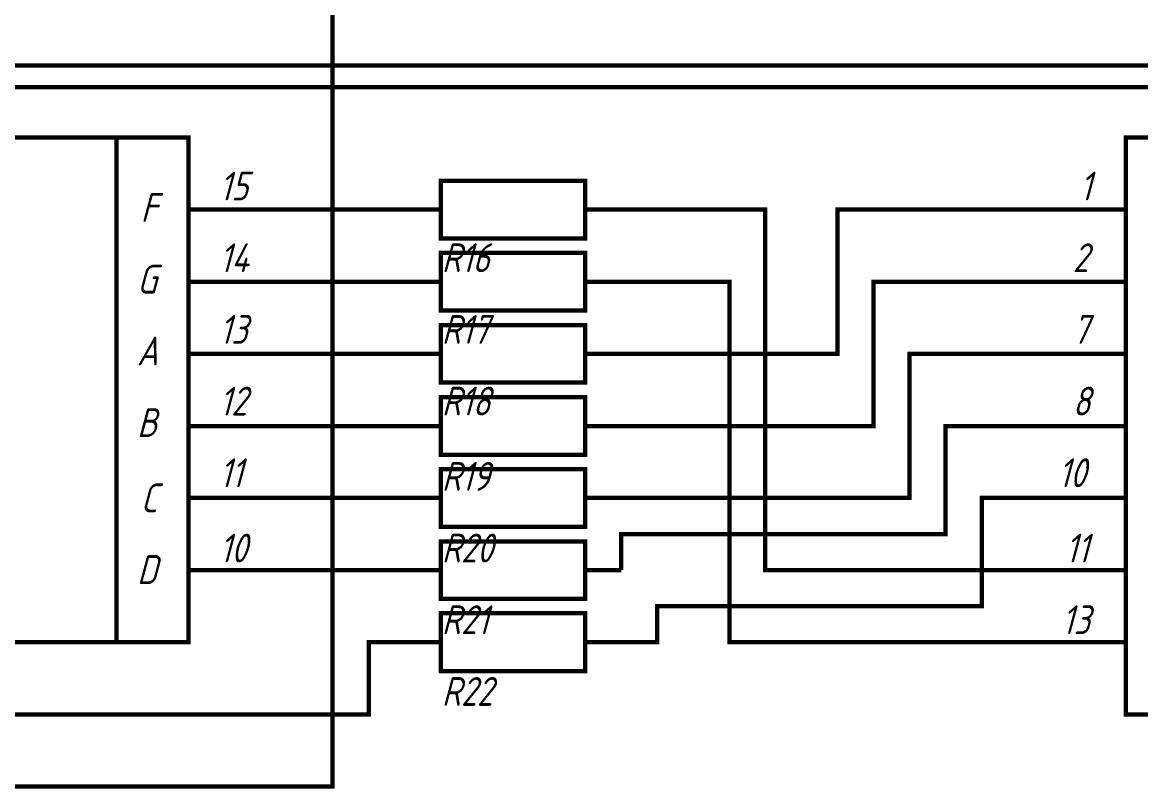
# Model space of a CAD drawing. Extents: x 196 to 1101, y 70 to 664.
# Drawn here: x 643 to 720.5, y 198.5 to 251.7 of the extents above; entities that cross this region are included whole.
import ezdxf

# ---------------------------------------------------------------- set-up
doc = ezdxf.new("R2010")
doc.units = 0
doc.header["$MEASUREMENT"] = 0
doc.layers.add('Sheet', color=255, linetype='CONTINUOUS')
doc.styles.add('GOST type A0', font='', dxfattribs={"oblique": 15, "height": 3.5})
doc.styles.get('GOST type A0').set_extended_font_data('GOST type A')

msp = doc.modelspace()

# ---------------------------------------------------------------- linework, layer by layer
at = {"layer": 'Sheet', "const_width": 0.3}
for points in [[(567, 221.183), (587, 221.183), (587, 248.677), (731.954, 248.677), (731.954, 391.181), (719.454, 391.181)], [(659.469, 386.179), (664.47, 386.179), (664.47, 293.677), (664.47, 198.675), (629.485, 198.675), (542.015, 198.675), (542.015, 216.181), (544.515, 216.181)], [(567, 231.171), (582.994, 231.171), (582.994, 247.17), (740.448, 247.17), (740.448, 356.169)], [(649.485, 243.675), (649.485, 208.678)], [(654.469, 238.673), (656.969, 238.673)], [(669.47, 238.673), (656.969, 238.673)], [(671.97, 238.673), (669.47, 238.673)], [(681.97, 238.673), (684.47, 238.673)], [(684.47, 238.673), (694.454, 238.673), (694.454, 213.68), (716.954, 213.68)], [(684.47, 228.67), (699.454, 228.67), (699.454, 238.673), (716.954, 238.673)], [(719.454, 238.673), (716.954, 238.673)], [(654.469, 233.672), (656.969, 233.672)], [(669.47, 233.672), (656.969, 233.672)], [(671.97, 233.672), (669.47, 233.672)], [(681.97, 233.672), (684.47, 233.672)], [(684.47, 233.672), (691.97, 233.672), (691.97, 208.678), (716.954, 208.678)], [(684.47, 223.668), (701.954, 223.668), (701.954, 233.672), (716.954, 233.672)], [(719.454, 233.672), (716.954, 233.672)], [(654.469, 228.67), (656.969, 228.67)], [(669.47, 228.67), (656.969, 228.67)], [(671.97, 228.67), (669.47, 228.67)], [(681.97, 228.67), (684.47, 228.67)], [(684.47, 218.682), (704.454, 218.682), (704.454, 228.67), (716.954, 228.67)], [(719.454, 228.67), (716.954, 228.67)], [(654.469, 223.668), (656.969, 223.668)], [(669.47, 223.668), (656.969, 223.668)], [(671.97, 223.668), (669.47, 223.668)], [(681.97, 223.668), (684.47, 223.668)], [(684.47, 213.68), (684.47, 216.181), (706.954, 216.181), (706.954, 223.668), (716.954, 223.668)], [(719.454, 223.668), (716.954, 223.668)], [(654.469, 218.682), (656.969, 218.682)], [(669.47, 218.682), (656.969, 218.682)], [(671.97, 218.682), (669.47, 218.682)], [(681.97, 218.682), (684.47, 218.682)], [(684.47, 208.678), (686.97, 208.678), (686.97, 211.179), (709.454, 211.179), (709.454, 218.682), (716.954, 218.682)], [(719.454, 218.682), (716.954, 218.682)], [(634.485, 213.68), (634.485, 203.676), (666.97, 203.676), (666.97, 208.678), (669.47, 208.678)], [(654.469, 213.68), (656.969, 213.68)], [(669.47, 213.68), (656.969, 213.68)], [(671.97, 213.68), (669.47, 213.68)], [(681.97, 213.68), (684.47, 213.68)], [(719.454, 213.68), (716.954, 213.68)], [(671.97, 208.678), (669.47, 208.678)], [(681.97, 208.678), (684.47, 208.678)], [(719.454, 208.678), (716.954, 208.678)]]:
    msp.add_lwpolyline(points, dxfattribs=at)
for points in [[(636.985, 243.675), (654.469, 243.675), (654.469, 208.678), (636.985, 208.678), (636.985, 243.675)], [(719.454, 243.675), (741.939, 243.675), (741.939, 203.676), (719.454, 203.676), (719.454, 243.675)], [(671.97, 240.677), (681.97, 240.677), (681.97, 236.67), (671.97, 236.67), (671.97, 240.677)], [(671.97, 235.675), (681.97, 235.675), (681.97, 231.683), (671.97, 231.683), (671.97, 235.675)], [(671.97, 230.674), (681.97, 230.674), (681.97, 226.681), (671.97, 226.681), (671.97, 230.674)], [(671.97, 225.672), (681.97, 225.672), (681.97, 221.68), (671.97, 221.68), (671.97, 225.672)], [(671.97, 220.67), (681.97, 220.67), (681.97, 216.678), (671.97, 216.678), (671.97, 220.67)], [(671.97, 215.668), (681.97, 215.668), (681.97, 211.676), (671.97, 211.676), (671.97, 215.668)], [(671.97, 210.682), (681.97, 210.682), (681.97, 206.674), (671.97, 206.674), (671.97, 210.682)]]:
    msp.add_lwpolyline(points, close=True, dxfattribs=at)

# ---------------------------------------------------------------- texts
at = {"layer": 'Sheet', "style": 'GOST type A0', "oblique": 15}
for s, p in [('15', (656.628, 239.31)), ('1', (716.256, 239.31)), ('F', (651.162, 237.819)), ('14', (656.628, 234.339)), ('R16', (672.032, 234.339)), ('2', (715.759, 234.339)), ('G', (650.914, 232.848)), ('13', (656.628, 229.369)), ('R17', (672.032, 229.369)), ('7', (715.759, 229.369)), ('A', (650.914, 227.878)), ('12', (656.628, 224.398)), ('R18', (672.032, 224.398)), ('8', (715.759, 224.398)), ('B', (650.914, 222.907)), ('11', (656.628, 219.427)), ('R19', (672.032, 219.179)), ('10', (714.765, 219.427)), ('C', (651.162, 217.688)), ('10', (656.628, 214.208)), ('R20', (672.032, 214.208)), ('11', (715.262, 214.208)), ('D', (650.914, 212.717)), ('R21', (672.032, 209.237)), ('13', (715.013, 209.237)), ('R22', (672.032, 204.267))]:
    msp.add_text(s, height=2, dxfattribs=at).set_placement(p)

doc.saveas('drawing.dxf')
